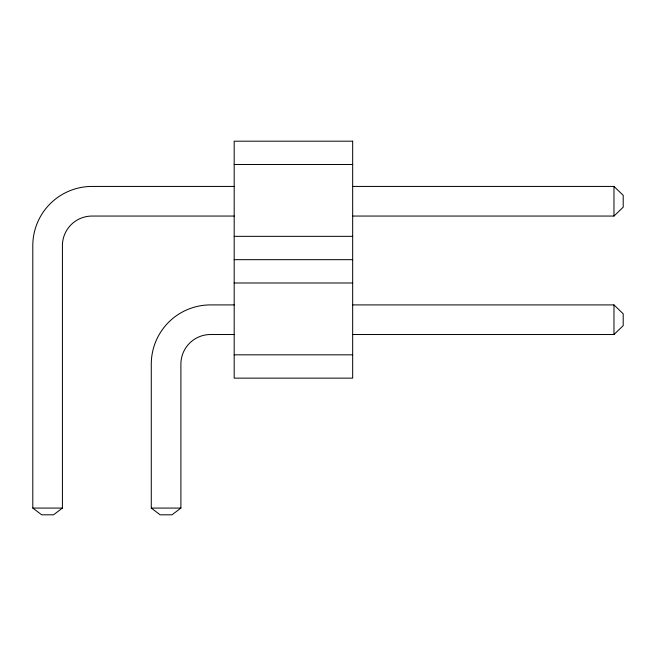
<?xml version="1.0" encoding="UTF-8"?>
<svg xmlns="http://www.w3.org/2000/svg" width="656" height="656" viewBox="0 0 656 656"><rect width="100%" height="100%" fill="white"/><g stroke="black" fill="none" stroke-linecap="round" stroke-linejoin="round"><path stroke-width="0.98" d="M352.666 216.054L613.975 216.054L623.2 207.165L623.2 195.324L613.975 186.435L352.666 186.435M352.666 334.527L613.975 334.527L623.2 325.647L623.2 313.798L613.975 304.909L352.666 304.909M234.184 216.054L92.037 216.054A29.618 29.618 0 0 0 62.418 245.672L62.418 508.072L53.53 514.812L41.689 514.812L32.8 508.072L32.8 245.672A59.237 59.237 0 0 1 92.037 186.435L234.184 186.435M234.184 334.527L210.519 334.527A29.618 29.618 0 0 0 180.892 364.146L180.892 508.072L172.011 514.812L160.162 514.812L151.274 508.072L151.274 364.146A59.237 59.237 0 0 1 210.519 304.909L234.184 304.909M234.184 164.508L352.666 164.508M234.184 236.34L352.666 236.34M234.184 259.669L352.666 259.669M234.184 282.99L352.666 282.99M234.184 354.822L352.666 354.822M32.8 508.072L62.418 508.072M151.274 508.072L180.892 508.072M613.975 186.435L613.975 216.054M613.975 304.909L613.975 334.527M352.666 141.188L234.184 141.188L234.184 378.143L352.666 378.143L352.666 141.188"/></g></svg>
